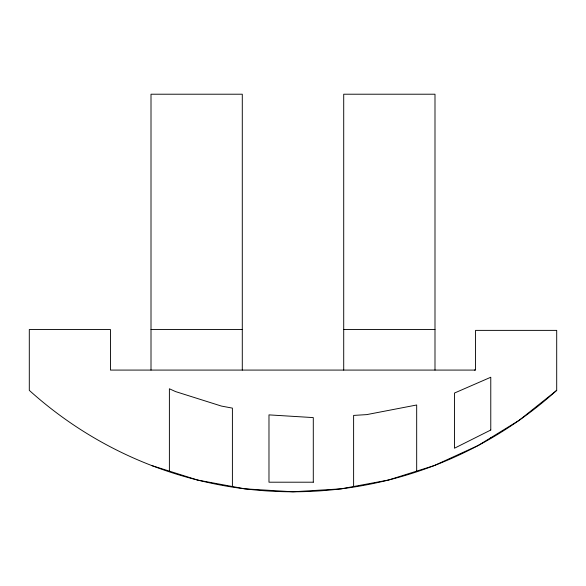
<?xml version="1.0" encoding="UTF-8"?>
<svg xmlns="http://www.w3.org/2000/svg" width="586" height="586" viewBox="0 0 586 586"><rect width="100%" height="100%" fill="white"/><g stroke="black" fill="none" stroke-linecap="round" stroke-linejoin="round"><path stroke-width="0.88" d="M556.7 390.364A393.521 393.521 0 0 1 29.3 390.364L29.3 329.515L110.439 329.515L110.439 370.081L475.561 370.081L475.561 330.379L556.7 330.379L556.7 390.364L519.064 420.374L478.051 445.565L434.263 465.562L388.372 480.059L341.045 488.849L293 491.786L244.955 488.849L197.629 480.059L151.737 465.562M474.528 370.081L475.561 369.605M151.005 329.515L242.289 329.515M343.711 329.515L434.995 329.515M490.775 437.749L490.775 438.138M434.995 370.081L434.995 94.214L343.711 94.214L343.711 370.081M416.683 471.115L416.683 404.992L366.704 414.617L353.614 415.415L353.614 486.512M242.289 370.081L242.289 94.214L151.005 94.214L151.005 370.081M232.4 486.512L232.4 408.12L221.435 406.076L175.536 391.58L169.391 388.774L169.391 471.137M490.775 430.021L454.465 448.224L454.465 393.052L490.775 377.245L490.775 430.021M313.29 482.205L268.981 482.205L268.981 414.881L313.29 417.598L313.29 482.205"/></g></svg>
